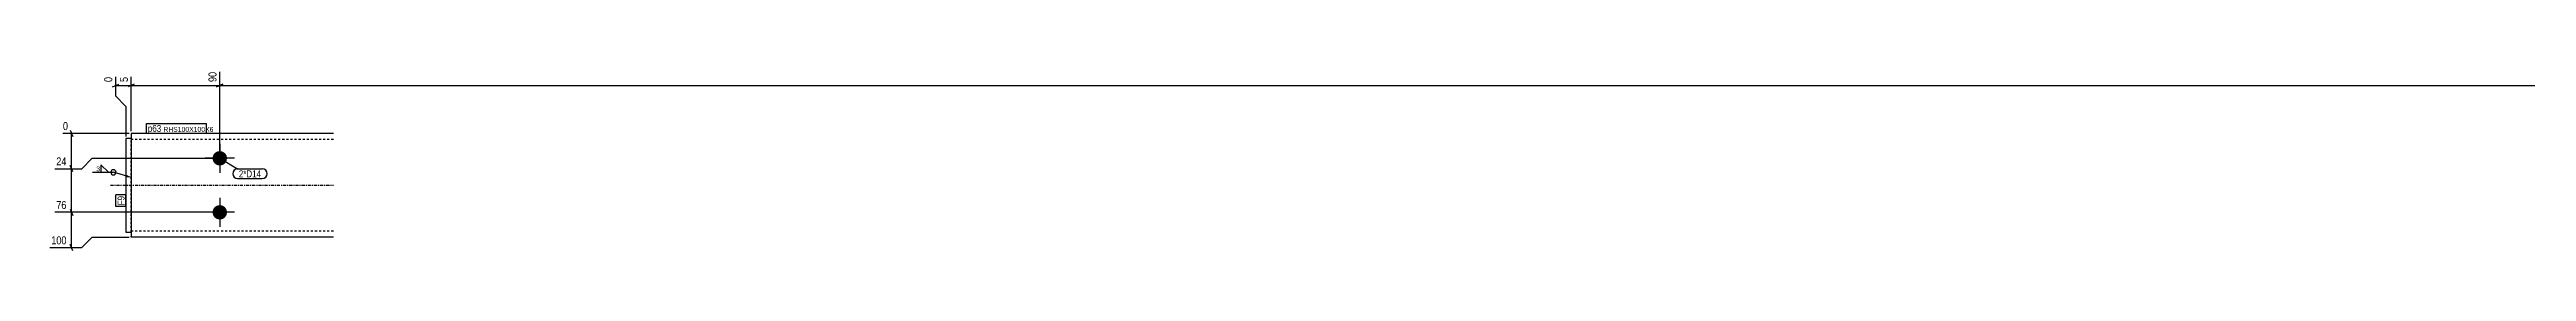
# Model space of a CAD drawing. Header units: millimetres. Extents: x 5 to 42621, y 5 to 1222.
# Drawn here: x 5 to 2381, y 5 to 179 of the extents above; entities that cross this region are included whole.
import ezdxf

# ---------------------------------------------------------------- set-up
doc = ezdxf.new("R2010")
doc.units = ezdxf.units.MM
doc.linetypes.add('DXK_LINE_DOT2', pattern=[3.9198, 1.9599, -1.9599])
doc.linetypes.add('DXK_LINE_DOT3', pattern=[5.9187, 2.979, -0.9799, 0.9799, -0.9799])
for name, color, linetype in [('MÅLSÆTNING', 7, 'Continuous'), ('STÅL', 7, 'Continuous'), ('TEKST', 7, 'Continuous')]:
    doc.layers.add(name, color=color, linetype=linetype)
doc.styles.add('Arial Narrow', font='ARIALN.TTF', dxfattribs={"height": 0.2})

msp = doc.modelspace()

# ---------------------------------------------------------------- hatches: boundary and pattern name
at = {"layer": 'STÅL', "linetype": 'Continuous'}
for points in [[(168, 86.8, -1), (168, 100.8, -1)], [(168, 34.8, -1), (168, 48.8, -1)]]:
    msp.add_hatch(color=96, dxfattribs=at).paths.add_polyline_path(points)
at = {"layer": 'TEKST', "linetype": 'Continuous'}
msp.add_hatch(color=3, dxfattribs=at).paths.add_polyline_path([(78.6, 77.9), (83, 75.3), (77.9, 75.5)])

# ---------------------------------------------------------------- linework, layer by layer
at = {"layer": 'MÅLSÆTNING', "color": 7, "linetype": 'Continuous'}
for p, q in [((68, 172.1), (68, 153.8)), ((83, 119.8), (83, 172.1)), ((83, 119.8), (83, 172.1)), ((168, 95.8), (168, 177)), ((168, 95.8), (168, 177)), ((65, 162.6), (71, 165)), ((68, 163.8), (83, 163.8)), ((68, 153.8), (78, 143.8)), ((78, 143.8), (78, 114.8)), ((86, 165), (80, 162.6)), ((86, 165), (80, 162.6)), ((83, 163.8), (168, 163.8)), ((171, 165), (165, 162.6)), ((165, 162.6), (171, 165)), ((168, 163.8), (4968, 163.8)), ((24.5, 120.8), (26.9, 114.8)), ((81, 117.8), (17.5, 117.8)), ((9.7, 83.8), (35.7, 83.8)), ((26.9, 80.8), (24.5, 86.8)), ((35.7, 83.8), (45.7, 93.8)), ((35.7, 83.8), (45.7, 93.8)), ((45.7, 93.8), (166, 93.8)), ((45.7, 93.8), (166, 93.8)), ((166, 41.8), (9.7, 41.8)), ((24.5, 44.8), (26.9, 38.8)), ((25.7, 7.8), (25.7, 41.8)), ((4.8, 7.8), (35.7, 7.8)), ((26.9, 4.8), (24.5, 10.8)), ((35.7, 7.8), (45.7, 17.8)), ((45.7, 17.8), (81, 17.8))]:
    msp.add_line(p, q, dxfattribs=at)
at = {"layer": 'STÅL', "color": 2, "linetype": 'Continuous'}
for p, q in [((83, 112.8), (78, 112.8)), ((78, 112.8), (78, 22.8)), ((277, 117.8), (83, 117.8)), ((83, 117.8), (83, 18.7)), ((78, 22.8), (83, 22.8)), ((83, 17.8), (83, 18.7)), ((277, 17.8), (83, 17.8))]:
    msp.add_line(p, q, dxfattribs=at)
at = {"layer": 'STÅL', "color": 7, "linetype": 'DXK_LINE_DOT2'}
for p, q in [((83, 22.8), (83, 112.8)), ((277, 111.8), (83, 111.8)), ((277, 23.8), (83, 23.8))]:
    msp.add_line(p, q, dxfattribs=at)
at = {"layer": 'STÅL', "color": 96, "linetype": 'Continuous'}
for p, q in [((168, 107.8), (168, 79.8)), ((182, 93.8), (154, 93.8)), ((168, 55.8), (168, 27.8)), ((182, 41.8), (154, 41.8))]:
    msp.add_line(p, q, dxfattribs=at)
at = {"layer": 'STÅL', "color": 7, "linetype": 'DXK_LINE_DOT3'}
msp.add_line((63, 67.8), (277, 67.8), dxfattribs=at)
at = {"layer": 'TEKST', "color": 3, "linetype": 'Continuous'}
msp.add_line((83, 75.3), (66, 80.3), dxfattribs=at)
msp.add_arc((66, 80.3), 2.5, 270, 90, dxfattribs=at)

# ---------------------------------------------------------------- next in the draw order: wipeouts: each hides what was drawn before it
at = {"color": 0, "linetype": 'Continuous'}
for points in [[(81.4, 173.7), (70.2, 173.7), (70.2, 165.6), (81.4, 165.6)], [(166.4, 178.5), (155.2, 178.5), (155.2, 165.6), (166.4, 165.6)], [(22.5, 43.4), (22.5, 54.6), (9.5, 54.6), (9.5, 43.4)], [(22.5, 9.4), (22.5, 20.6), (4.7, 20.6), (4.7, 9.4)]]:
    msp.add_wipeout(points, dxfattribs=at).dxf.layer = 'MÅLSÆTNING'
at = {"color": 0}
for points in [[(111.8, 119.2), (111.8, 126.2), (99, 126.2), (99, 119.2)], [(52.9, 80.9), (52.9, 86.7), (49.1, 86.7), (49.1, 80.9)], [(207.6, 75.5), (207.6, 82.5), (186.3, 82.5), (186.3, 75.5)]]:
    msp.add_wipeout(points, dxfattribs=at).dxf.layer = 'TEKST'

# ---------------------------------------------------------------- next in the draw order: linework, layer by layer
at = {"layer": 'MÅLSÆTNING', "color": 7, "linetype": 'Continuous'}
for p, q in [((25.7, 41.8), (25.7, 83.8)), ((166, 41.8), (9.7, 41.8)), ((24.5, 44.8), (26.9, 38.8))]:
    msp.add_line(p, q, dxfattribs=at)
at = {"layer": 'TEKST', "color": 3, "linetype": 'Continuous'}
for p, q in [((46, 80.3), (66, 80.3)), ((61.1, 80.3), (54, 87.5)), ((54, 87.5), (54, 80.3)), ((54, 80.3), (61.1, 80.3))]:
    msp.add_line(p, q, dxfattribs=at)
msp.add_arc((66, 80.3), 2.5, 90, 270, dxfattribs=at)

# ---------------------------------------------------------------- next in the draw order: texts
at = {"layer": 'MÅLSÆTNING', "color": 3, "linetype": 'Continuous', "style": 'Arial Narrow'}
msp.add_text('90', height=7.64, rotation=90.0002, dxfattribs=at).set_placement((164.8, 167.2))
for s, p in [('76', (11.1, 45)), ('100', (6.3, 11))]:
    msp.add_text(s, height=7.64, dxfattribs=at).set_placement(p)
at = {"layer": 'TEKST', "color": 3, "style": 'Arial Narrow'}
msp.add_text('3', height=4.77, dxfattribs=at).set_placement((49.5, 81.3))

# ---------------------------------------------------------------- next in the draw order: wipeouts: each hides what was drawn before it
at = {"color": 0, "linetype": 'Continuous'}
msp.add_wipeout([(66.4, 173.7), (55.2, 173.7), (55.2, 165.6), (66.4, 165.6)], dxfattribs=at).dxf.layer = 'MÅLSÆTNING'
at = {"color": 0}
for points in [[(111.8, 119.2), (111.8, 126.2), (99, 126.2), (99, 119.2)], [(207.6, 75.5), (207.6, 82.5), (186.3, 82.5), (186.3, 75.5)]]:
    msp.add_wipeout(points, dxfattribs=at).dxf.layer = 'TEKST'

# ---------------------------------------------------------------- next in the draw order: linework, layer by layer
at = {"layer": 'TEKST', "color": 7, "linetype": 'Continuous'}
for p, q in [((97.8, 118), (97.8, 127.4)), ((168, 93.8), (185.1, 83.7)), ((185.1, 83.7), (208.8, 83.7)), ((185.1, 74.3), (208.8, 74.3))]:
    msp.add_line(p, q, dxfattribs=at)
for centre, start, end in [((185.1, 79), 90, 270), ((208.8, 79), 270, 90)]:
    msp.add_arc(centre, 4.7, start, end, dxfattribs=at)

# ---------------------------------------------------------------- next in the draw order: texts
at = {"layer": 'MÅLSÆTNING', "color": 3, "linetype": 'Continuous', "style": 'Arial Narrow'}
for s, p in [('0', (64.8, 167.2)), ('5', (79.8, 167.2))]:
    msp.add_text(s, height=7.64, rotation=90.0002, dxfattribs=at).set_placement(p)
at = {"layer": 'TEKST', "color": 3, "style": 'Arial Narrow'}
msp.add_text('2*D14', height=6.68, dxfattribs=at).set_placement((186.3, 75.5))

# ---------------------------------------------------------------- next in the draw order: wipeouts: each hides what was drawn before it
at = {"color": 0, "linetype": 'Continuous'}
msp.add_wipeout([(22.5, 85.4), (22.5, 96.6), (9.5, 96.6), (9.5, 85.4)], dxfattribs=at).dxf.layer = 'MÅLSÆTNING'
at = {"color": 0}
for points in [[(154.1, 119.2), (154.1, 124.2), (113.9, 124.2), (113.9, 119.2)], [(76.6, 57.5), (69.6, 57.5), (69.6, 48.6), (76.6, 48.6)]]:
    msp.add_wipeout(points, dxfattribs=at).dxf.layer = 'TEKST'

# ---------------------------------------------------------------- next in the draw order: linework, layer by layer
at = {"layer": 'MÅLSÆTNING', "color": 7, "linetype": 'Continuous'}
for p, q in [((25.7, 83.8), (25.7, 117.8)), ((9.7, 83.8), (35.7, 83.8)), ((26.9, 80.8), (24.5, 86.8))]:
    msp.add_line(p, q, dxfattribs=at)

# ---------------------------------------------------------------- next in the draw order: texts
at = {"layer": 'MÅLSÆTNING', "color": 3, "linetype": 'Continuous', "style": 'Arial Narrow'}
msp.add_text('24', height=7.64, dxfattribs=at).set_placement((11.1, 87))

# ---------------------------------------------------------------- next in the draw order: wipeouts: each hides what was drawn before it
at = {"color": 0}
for points in [[(154.1, 119.2), (154.1, 124.2), (113.9, 124.2), (113.9, 119.2)], [(76.6, 57.5), (69.6, 57.5), (69.6, 48.6), (76.6, 48.6)]]:
    msp.add_wipeout(points, dxfattribs=at).dxf.layer = 'TEKST'

# ---------------------------------------------------------------- next in the draw order: linework, layer by layer
at = {"layer": 'TEKST', "color": 7, "linetype": 'Continuous'}
for p, q in [((97.8, 127.4), (155.3, 127.4)), ((155.3, 118), (155.3, 127.4)), ((97.8, 118), (155.3, 118)), ((68.4, 47.4), (68.4, 58.7)), ((77.8, 58.7), (68.4, 58.7)), ((77.8, 47.4), (77.8, 58.7)), ((77.8, 47.4), (68.4, 47.4))]:
    msp.add_line(p, q, dxfattribs=at)

# ---------------------------------------------------------------- next in the draw order: texts
at = {"layer": 'TEKST', "color": 3, "style": 'Arial Narrow'}
for s, height, p in [('p63', 6.68, (99, 119.2)), ('RHS100X100X6', 4.772, (113.9, 119.2))]:
    msp.add_text(s, height=height, dxfattribs=at).set_placement(p)
msp.add_text('F9', height=6.68, rotation=90.0002, dxfattribs=at).set_placement((76.6, 48.6))

# ---------------------------------------------------------------- next in the draw order: wipeouts: each hides what was drawn before it
at = {"color": 0, "linetype": 'Continuous'}
msp.add_wipeout([(23.9, 119.4), (23.9, 130.6), (15.9, 130.6), (15.9, 119.4)], dxfattribs=at).dxf.layer = 'MÅLSÆTNING'

# ---------------------------------------------------------------- next in the draw order: texts
at = {"layer": 'MÅLSÆTNING', "color": 3, "linetype": 'Continuous', "style": 'Arial Narrow'}
msp.add_text('0', height=7.64, dxfattribs=at).set_placement((17.5, 121))

doc.saveas('drawing.dxf')
